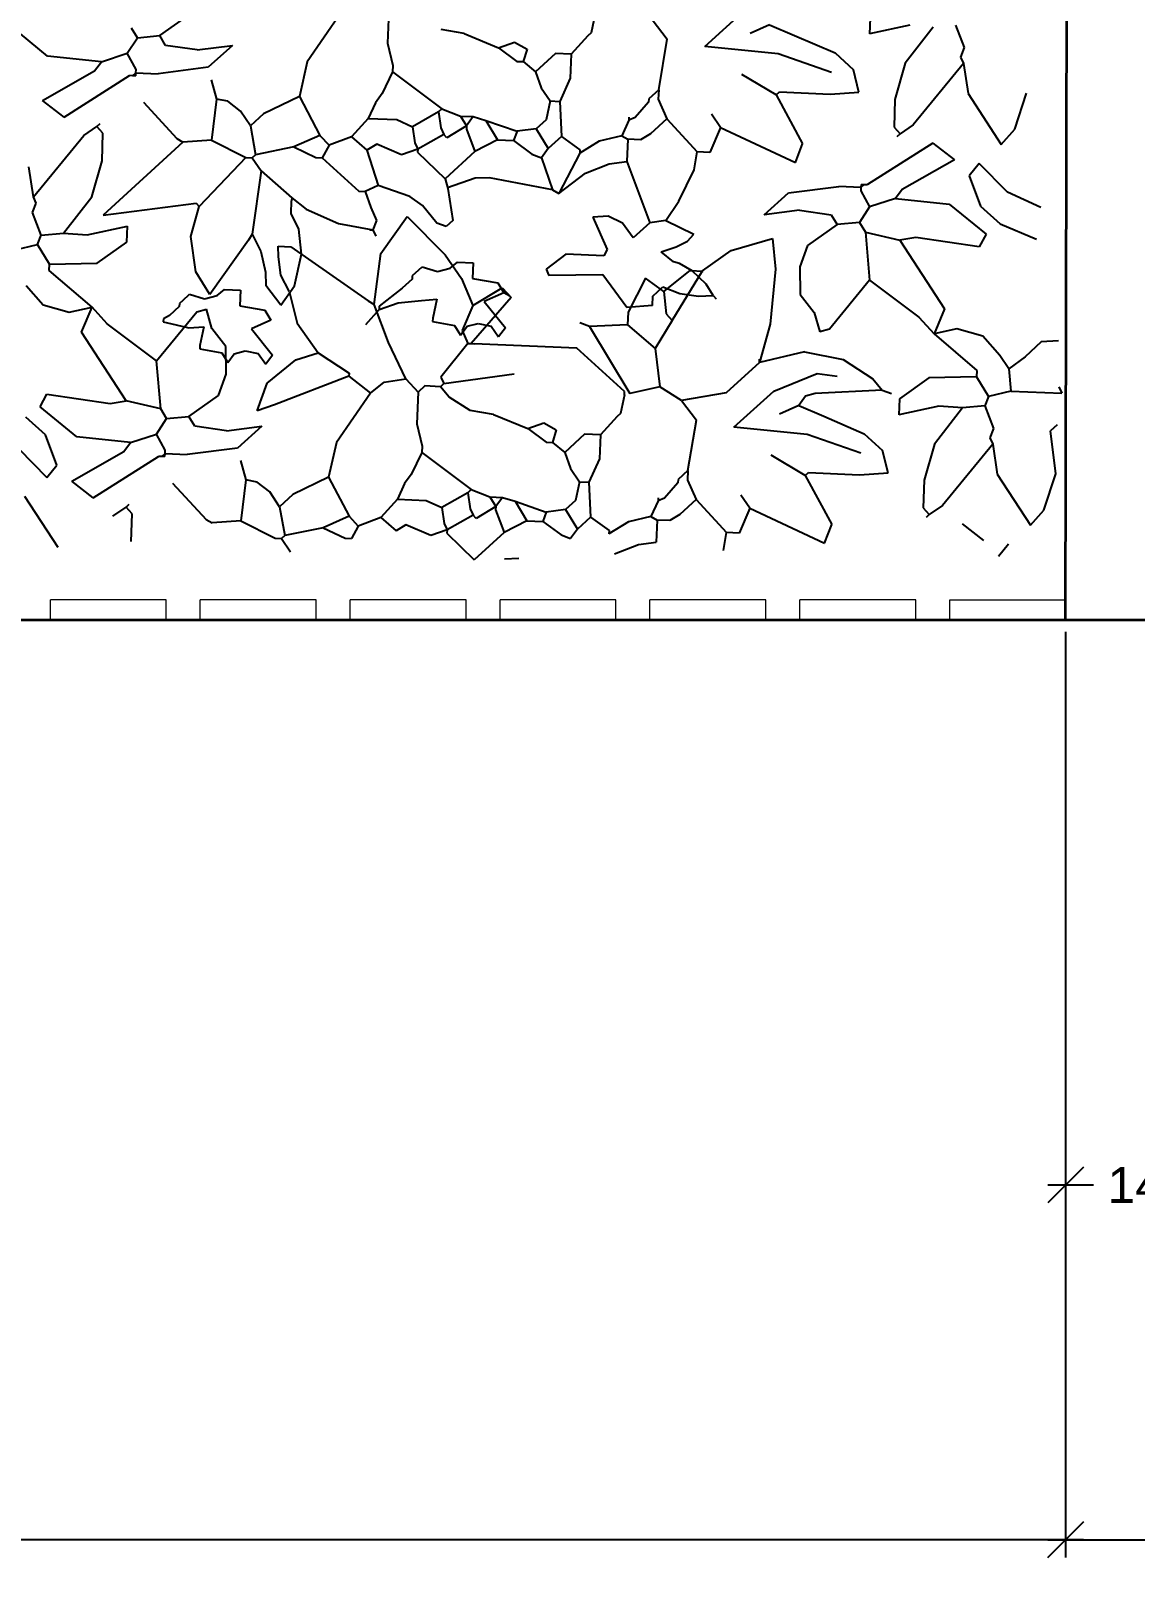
# Model space of a CAD drawing. Header units: inches. Extents: x 2013 to 15569, y -2551 to 2524.
# Drawn here: x 8156 to 8267, y -1975.8 to -1821.5 of the extents above; entities that cross this region are included whole.
import ezdxf

# ---------------------------------------------------------------- set-up
doc = ezdxf.new("R2010")
doc.units = ezdxf.units.IN
doc.header["$MEASUREMENT"] = 0
doc.layers.get('0').update_dxf_attribs({"color": 80, "lineweight": 13})
for name, color, linetype, lineweight in [('A-FURN', 8, 'Continuous', 18), ('A-WALL-FULL', 7, 'Continuous', 35), ('G-ANNO-DIM', 90, 'Continuous', 25)]:
    doc.layers.add(name, color=color, linetype=linetype, lineweight=lineweight)
doc.layers.add('VERDE_siepe', color=96, linetype='Continuous')
doc.styles.add('ARIAL', font='Arial.ttf')
doc.dimstyles.new('TICK_36', dxfattribs={"dimtxt": 3.6, "dimasz": 3.6, "dimexe": 1.8, "dimexo": 1.2, "dimgap": 1.8, "dimtad": 0, "dimdec": 0, "dimzin": 0, "dimdsep": 46, "dimtxsty": 'ARIAL', "dimblk": 'OBLIQUE', "dimcen": 1.8, "dimdle": 1.8, "dimclrd": 256, "dimclrt": 256, "dimadec": 0, "dimazin": 0, "dimtfac": 1, "dimtdec": 0, "dimtmove": 1, "dimatfit": 3, "dimldrblk": 'OPEN90', "dimfxl": 1, "dimtfill": 1, "dimtolj": 1, "dimtzin": 0, "dimarcsym": 0})

# ---------------------------------------------------------------- blocks, each defined once
blk = doc.blocks.new('_Oblique')
at = {"color": 0, "linetype": 'ByBlock', "lineweight": -2}
blk.add_line((-0.5, -0.5), (0.5, 0.5), dxfattribs=at)
blk = doc.blocks.new('*D154')
at = {"layer": 'Defpoints', "color": 0, "transparency": 16777216}
for p in [(8259.95, -1880.7), (8273.95, -1880.7), (8273.95, -1937.49)]:
    blk.add_point(p, dxfattribs=at)
at = {"layer": 'G-ANNO-DIM', "color": 0, "lineweight": -2, "transparency": 16777216}
for p, q in [((8259.95, -1881.9), (8259.95, -1939.29)), ((8273.95, -1881.9), (8273.95, -1939.29))]:
    blk.add_line(p, q, dxfattribs=at)
at = {"layer": 'G-ANNO-DIM', "lineweight": -2, "transparency": 16777216}
for p, q in [((8258.15, -1937.49), (8262.75, -1937.49)), ((8275.75, -1937.49), (8271.15, -1937.49))]:
    blk.add_line(p, q, dxfattribs=at)
at = {"layer": 'G-ANNO-DIM', "lineweight": -2, "transparency": 16777216, "xscale": 3.6, "yscale": 3.6, "zscale": 3.6, "rotation": 180}
blk.add_blockref('_Oblique', (8259.95, -1937.49), dxfattribs=at)
at = {"layer": 'G-ANNO-DIM', "lineweight": -2, "transparency": 16777216, "xscale": 3.6, "yscale": 3.6, "zscale": 3.6}
blk.add_blockref('_Oblique', (8273.95, -1937.49), dxfattribs=at)
at = {"layer": 'G-ANNO-DIM', "transparency": 16777216, "insert": (8266.95, -1937.49), "char_height": 3.6, "attachment_point": 5, "style": 'ARIAL', "bg_fill": 3, "box_fill_scale": 1.25, "bg_fill_color": 256, "bg_fill_true_color": 13158600, "bg_fill_transparency": 0}
blk.add_mtext('\\A1;14', dxfattribs=at)
blk = doc.blocks.new('_Open90')
at = {"color": 0, "linetype": 'ByBlock', "lineweight": -2}
for p, q in [((-0.5, 0.5), (0, 0)), ((0, 0), (-1, 0)), ((0, 0), (-0.5, -0.5))]:
    blk.add_line(p, q, dxfattribs=at)
blk = doc.blocks.new('*D157')
at = {"layer": 'Defpoints', "color": 0, "transparency": 16777216}
for p in [(8259.95, -1880.7), (8864.95, -1880.7), (8864.95, -1973.13)]:
    blk.add_point(p, dxfattribs=at)
at = {"layer": 'G-ANNO-DIM', "color": 0, "lineweight": -2, "transparency": 16777216}
for p, q in [((8259.95, -1881.9), (8259.95, -1974.93)), ((8864.95, -1881.9), (8864.95, -1974.93))]:
    blk.add_line(p, q, dxfattribs=at)
at = {"layer": 'G-ANNO-DIM', "lineweight": -2, "transparency": 16777216}
for p, q in [((8258.15, -1973.13), (8556.65, -1973.13)), ((8866.75, -1973.13), (8568.25, -1973.13))]:
    blk.add_line(p, q, dxfattribs=at)
at = {"layer": 'G-ANNO-DIM', "lineweight": -2, "transparency": 16777216, "xscale": 3.6, "yscale": 3.6, "zscale": 3.6, "rotation": 180}
blk.add_blockref('_Oblique', (8259.95, -1973.13), dxfattribs=at)
at = {"layer": 'G-ANNO-DIM', "lineweight": -2, "transparency": 16777216, "xscale": 3.6, "yscale": 3.6, "zscale": 3.6}
blk.add_blockref('_Oblique', (8864.95, -1973.13), dxfattribs=at)
at = {"layer": 'G-ANNO-DIM', "transparency": 16777216, "insert": (8562.45, -1973.13), "char_height": 3.6, "attachment_point": 5, "style": 'ARIAL', "bg_fill": 3, "box_fill_scale": 1.25, "bg_fill_color": 256, "bg_fill_true_color": 13158600, "bg_fill_transparency": 0}
blk.add_mtext('\\A1;605', dxfattribs=at)
blk = doc.blocks.new('*D158')
at = {"layer": 'Defpoints', "color": 0, "transparency": 16777216}
for p in [(7964.95, -1880.7), (8259.95, -1880.7), (8259.95, -1973.13)]:
    blk.add_point(p, dxfattribs=at)
at = {"layer": 'G-ANNO-DIM', "color": 0, "lineweight": -2, "transparency": 16777216}
for p, q in [((7964.95, -1881.9), (7964.95, -1974.93)), ((8259.95, -1881.9), (8259.95, -1974.93))]:
    blk.add_line(p, q, dxfattribs=at)
at = {"layer": 'G-ANNO-DIM', "lineweight": -2, "transparency": 16777216}
for p, q in [((7963.15, -1973.13), (8106.63, -1973.13)), ((8261.75, -1973.13), (8118.27, -1973.13))]:
    blk.add_line(p, q, dxfattribs=at)
at = {"layer": 'G-ANNO-DIM', "lineweight": -2, "transparency": 16777216, "xscale": 3.6, "yscale": 3.6, "zscale": 3.6, "rotation": 180}
blk.add_blockref('_Oblique', (7964.95, -1973.13), dxfattribs=at)
at = {"layer": 'G-ANNO-DIM', "lineweight": -2, "transparency": 16777216, "xscale": 3.6, "yscale": 3.6, "zscale": 3.6}
blk.add_blockref('_Oblique', (8259.95, -1973.13), dxfattribs=at)
at = {"layer": 'G-ANNO-DIM', "transparency": 16777216, "insert": (8112.45, -1973.13), "char_height": 3.6, "attachment_point": 5, "style": 'ARIAL', "bg_fill": 3, "box_fill_scale": 1.25, "bg_fill_color": 256, "bg_fill_true_color": 13158600, "bg_fill_transparency": 0}
blk.add_mtext('\\A1;295', dxfattribs=at)

msp = doc.modelspace()

# ---------------------------------------------------------------- linework, layer by layer
at = {"layer": 'A-FURN'}
for p, q in [((8169.599, -1878.705), (8157.963, -1878.705)), ((8157.963, -1880.705), (8157.963, -1878.705)), ((8169.599, -1880.705), (8169.599, -1878.705)), ((8184.657, -1878.705), (8173.022, -1878.705)), ((8173.022, -1880.705), (8173.022, -1878.705)), ((8184.657, -1880.705), (8184.657, -1878.705)), ((8199.716, -1878.705), (8188.08, -1878.705)), ((8188.08, -1880.705), (8188.08, -1878.705)), ((8199.716, -1880.705), (8199.716, -1878.705)), ((8214.775, -1878.705), (8203.139, -1878.705)), ((8203.139, -1880.705), (8203.139, -1878.705)), ((8214.775, -1880.705), (8214.775, -1878.705)), ((8229.833, -1878.705), (8218.198, -1878.705)), ((8218.198, -1880.705), (8218.198, -1878.705)), ((8229.833, -1880.705), (8229.833, -1878.705)), ((8244.892, -1878.705), (8233.256, -1878.705)), ((8233.256, -1880.705), (8233.256, -1878.705)), ((8244.892, -1880.705), (8244.892, -1878.705)), ((8248.315, -1880.705), (8248.315, -1878.705)), ((8248.315, -1878.705), (8259.955, -1878.705)), ((8169.599, -1880.705), (8157.963, -1880.705)), ((8184.657, -1880.705), (8173.022, -1880.705)), ((8199.716, -1880.705), (8188.08, -1880.705)), ((8214.775, -1880.705), (8203.139, -1880.705)), ((8229.833, -1880.705), (8218.198, -1880.705)), ((8244.892, -1880.705), (8233.256, -1880.705)), ((8259.951, -1880.705), (8248.315, -1880.705))]:
    msp.add_line(p, q, dxfattribs=at)
at = {"layer": 'A-WALL-FULL'}
for p, q in [((8259.951, -1880.705), (8260.441, -1655.705)), ((7901.77, -1880.705), (8891.698, -1880.705)), ((8259.951, -1880.705), (8259.951, -1880.705))]:
    msp.add_line(p, q, dxfattribs=at)
at = {"layer": 'VERDE_siepe'}
for p, q in [((8168.948, -1821.998), (8171.912, -1819.893)), ((8187.173, -1819.663), (8183.764, -1824.622)), ((8191.966, -1819.553), (8191.827, -1822.739)), ((8212.702, -1819.819), (8212.301, -1821.717)), ((8218.423, -1820.387), (8219.933, -1822.368)), ((8223.697, -1823.091), (8227.686, -1819.456)), ((8240.318, -1820.24), (8240.248, -1821.832)), ((8157.686, -1824.061), (8153.988, -1821.026)), ((8165.679, -1823.77), (8166.704, -1822.22)), ((8166.704, -1822.22), (8166.108, -1821.236)), ((8166.704, -1822.22), (8168.948, -1821.998)), ((8169.543, -1822.981), (8168.948, -1821.998)), ((8199.529, -1821.798), (8197.212, -1821.391)), ((8199.529, -1821.798), (8202.977, -1823.225)), ((8211.968, -1822.021), (8210.292, -1823.863)), ((8212.301, -1821.717), (8211.968, -1822.021)), ((8230.212, -1820.901), (8228.259, -1821.774)), ((8230.212, -1820.901), (8232.719, -1821.968)), ((8232.719, -1821.968), (8236.792, -1823.742)), ((8244.294, -1820.961), (8240.248, -1821.832)), ((8246.662, -1821.155), (8243.835, -1824.78)), ((8248.906, -1820.933), (8249.765, -1823.205)), ((8163.088, -1824.615), (8165.679, -1823.77)), ((8166.565, -1825.405), (8165.679, -1823.77)), ((8172.715, -1823.439), (8169.543, -1822.981)), ((8172.715, -1823.439), (8176.27, -1822.98)), ((8176.27, -1822.98), (8173.829, -1825.177)), ((8191.827, -1822.739), (8192.366, -1824.997)), ((8202.977, -1823.225), (8204.598, -1822.657)), ((8202.977, -1823.225), (8204.833, -1824.583)), ((8204.598, -1822.657), (8205.845, -1823.35)), ((8205.845, -1823.35), (8205.471, -1824.611)), ((8208.698, -1823.794), (8206.703, -1825.622)), ((8210.292, -1823.863), (8208.698, -1823.794)), ((8219.073, -1827.438), (8219.933, -1822.368)), ((8231.068, -1823.821), (8223.697, -1823.091)), ((8236.441, -1825.688), (8231.068, -1823.821)), ((8236.792, -1823.742), (8238.634, -1825.418)), ((8249.765, -1823.205), (8249.405, -1824.147)), ((8163.088, -1824.615), (8157.686, -1824.061)), ((8162.409, -1825.543), (8163.088, -1824.615)), ((8173.829, -1825.177), (8168.781, -1825.821)), ((8183.764, -1824.622), (8182.974, -1828.099)), ((8192.366, -1824.997), (8192.338, -1825.634)), ((8204.833, -1824.583), (8205.471, -1824.611)), ((8205.471, -1824.611), (8206.703, -1825.622)), ((8210.292, -1823.863), (8210.193, -1826.257)), ((8243.835, -1824.78), (8242.797, -1828.421)), ((8249.696, -1824.798), (8244.639, -1830.962)), ((8249.405, -1824.147), (8249.696, -1824.798)), ((8249.696, -1824.799), (8250.152, -1827.82)), ((8157.172, -1828.508), (8162.409, -1825.543)), ((8159.334, -1830.197), (8165.9, -1826.015)), ((8166.219, -1826.029), (8165.9, -1826.015)), ((8166.219, -1826.029), (8166.551, -1825.724)), ((8166.537, -1826.043), (8166.219, -1826.029)), ((8166.537, -1826.043), (8166.551, -1825.724)), ((8166.551, -1825.724), (8166.565, -1825.405)), ((8166.551, -1825.724), (8168.781, -1825.821)), ((8174.108, -1826.435), (8174.663, -1828.375)), ((8192.338, -1825.634), (8191.285, -1827.823)), ((8192.338, -1825.634), (8197.284, -1829.361)), ((8206.703, -1825.622), (8207.271, -1827.243)), ((8210.193, -1826.257), (8209.128, -1828.601)), ((8230.863, -1827.952), (8227.441, -1825.887)), ((8239.173, -1827.677), (8238.634, -1825.418)), ((8174.663, -1828.375), (8174.164, -1832.503)), ((8175.79, -1828.596), (8174.663, -1828.375)), ((8182.974, -1828.099), (8179.386, -1829.858)), ((8182.974, -1828.099), (8185.038, -1832.02)), ((8191.285, -1827.823), (8190.607, -1828.751)), ((8207.271, -1827.243), (8208.172, -1828.559)), ((8218.076, -1828.352), (8218.062, -1828.671)), ((8219.073, -1827.438), (8218.076, -1828.352)), ((8219.073, -1827.438), (8219.032, -1828.394)), ((8219.032, -1828.394), (8219.904, -1830.347)), ((8230.863, -1827.952), (8231.195, -1827.648)), ((8230.863, -1827.952), (8233.522, -1832.856)), ((8231.195, -1827.648), (8236.292, -1827.87)), ((8236.292, -1827.87), (8239.173, -1827.677)), ((8242.797, -1828.421), (8242.713, -1831.197)), ((8250.152, -1827.82), (8253.49, -1832.944)), ((8254.834, -1831.407), (8256.018, -1827.769)), ((8159.334, -1830.197), (8157.172, -1828.508)), ((8167.306, -1828.693), (8170.659, -1832.35)), ((8177.067, -1829.573), (8175.79, -1828.596)), ((8178.056, -1831.077), (8177.067, -1829.573)), ((8179.386, -1829.858), (8178.056, -1831.077)), ((8190.607, -1828.751), (8189.9, -1830.316)), ((8196.951, -1829.666), (8194.333, -1831.147)), ((8197.284, -1829.361), (8196.951, -1829.666)), ((8196.951, -1829.666), (8197.201, -1831.272)), ((8197.284, -1829.361), (8199.168, -1830.082)), ((8208.172, -1828.559), (8207.77, -1830.457)), ((8208.172, -1828.559), (8209.128, -1828.601)), ((8209.128, -1828.601), (8209.293, -1832.12)), ((8218.062, -1828.671), (8216.719, -1830.208)), ((8225.293, -1831.221), (8224.393, -1829.905)), ((8161.307, -1832.024), (8162.622, -1831.123)), ((8162.622, -1831.123), (8162.955, -1830.819)), ((8163.232, -1831.789), (8162.622, -1831.123)), ((8178.056, -1831.077), (8178.568, -1833.972)), ((8189.9, -1830.316), (8188.223, -1832.159)), ((8189.9, -1830.316), (8192.767, -1830.441)), ((8192.767, -1830.441), (8194.333, -1831.147)), ((8194.333, -1831.147), (8194.582, -1832.755)), ((8197.201, -1831.272), (8197.491, -1831.924)), ((8199.763, -1831.065), (8197.795, -1832.256)), ((8199.168, -1830.082), (8199.763, -1831.065)), ((8199.168, -1830.082), (8200.442, -1830.137)), ((8199.763, -1831.065), (8199.749, -1831.384)), ((8199.749, -1831.384), (8200.607, -1833.656)), ((8200.442, -1830.137), (8199.763, -1831.065)), ((8200.442, -1830.137), (8201.702, -1830.511)), ((8201.702, -1830.511), (8204.847, -1831.606)), ((8201.702, -1830.511), (8202.894, -1832.478)), ((8206.773, -1831.371), (8204.847, -1831.606)), ((8207.77, -1830.457), (8206.773, -1831.371)), ((8206.773, -1831.371), (8207.963, -1833.338)), ((8216.067, -1830.5), (8215.361, -1832.064)), ((8216.081, -1830.18), (8216.067, -1830.5)), ((8216.719, -1830.208), (8216.067, -1830.5)), ((8219.904, -1830.347), (8218.242, -1831.871)), ((8219.904, -1830.347), (8222.952, -1833.673)), ((8225.293, -1831.221), (8224.226, -1833.728)), ((8225.293, -1831.221), (8232.801, -1834.74)), ((8242.713, -1831.197), (8243.323, -1831.863)), ((8244.639, -1830.962), (8243.323, -1831.863)), ((8253.491, -1832.944), (8254.834, -1831.407)), ((8156.25, -1838.188), (8161.307, -1832.024)), ((8163.149, -1834.565), (8163.232, -1831.789)), ((8171.282, -1832.696), (8163.255, -1840.053)), ((8170.659, -1832.35), (8171.282, -1832.696)), ((8174.164, -1832.503), (8171.282, -1832.696)), ((8174.164, -1832.503), (8177.598, -1834.248)), ((8185.038, -1832.02), (8182.433, -1833.183)), ((8185.038, -1832.02), (8185.952, -1833.017)), ((8185.952, -1833.017), (8185.259, -1834.263)), ((8188.223, -1832.159), (8185.952, -1833.017)), ((8188.223, -1832.159), (8189.761, -1833.502)), ((8190.745, -1832.906), (8189.761, -1833.502)), ((8193.252, -1833.973), (8190.745, -1832.906)), ((8194.582, -1832.755), (8194.872, -1833.406)), ((8197.491, -1831.924), (8194.872, -1833.406)), ((8197.795, -1832.256), (8197.491, -1831.924)), ((8202.894, -1832.478), (8200.607, -1833.656)), ((8202.894, -1832.478), (8204.486, -1832.548)), ((8204.847, -1831.606), (8204.486, -1832.548)), ((8204.486, -1832.548), (8206.342, -1833.906)), ((8209.293, -1832.12), (8207.963, -1833.338)), ((8209.293, -1832.12), (8211.149, -1833.477)), ((8213.102, -1832.605), (8211.135, -1833.795)), ((8215.361, -1832.064), (8213.102, -1832.605)), ((8215.361, -1832.064), (8215.984, -1832.411)), ((8215.984, -1832.411), (8215.887, -1834.641)), ((8217.259, -1832.467), (8215.984, -1832.411)), ((8218.242, -1831.871), (8217.259, -1832.467)), ((8232.801, -1834.74), (8233.522, -1832.856)), ((8246.612, -1832.789), (8240.046, -1836.971)), ((8243.323, -1831.863), (8242.991, -1832.167)), ((8246.612, -1832.789), (8248.773, -1834.479)), ((8162.11, -1838.206), (8163.149, -1834.565)), ((8177.598, -1834.248), (8172.916, -1839.152)), ((8177.598, -1834.248), (8178.236, -1834.276)), ((8178.568, -1833.972), (8178.236, -1834.276)), ((8178.236, -1834.276), (8179.136, -1835.593)), ((8182.433, -1833.183), (8178.568, -1833.972)), ((8182.433, -1833.183), (8184.622, -1834.236)), ((8184.622, -1834.236), (8185.259, -1834.263)), ((8185.259, -1834.263), (8188.943, -1837.616)), ((8189.761, -1833.502), (8190.882, -1837.063)), ((8194.872, -1833.406), (8193.252, -1833.973)), ((8194.872, -1833.406), (8194.859, -1833.724)), ((8194.859, -1833.724), (8197.615, -1836.399)), ((8200.607, -1833.656), (8197.615, -1836.399)), ((8206.342, -1833.906), (8207.284, -1834.266)), ((8207.963, -1833.338), (8207.284, -1834.266)), ((8207.284, -1834.266), (8208.42, -1837.507)), ((8211.135, -1833.795), (8209.043, -1837.854)), ((8211.149, -1833.477), (8211.135, -1833.795)), ((8222.631, -1835.491), (8222.952, -1833.673)), ((8224.226, -1833.728), (8222.952, -1833.673)), ((8248.773, -1834.479), (8243.536, -1837.443)), ((8156.25, -1838.188), (8155.793, -1835.166)), ((8179.136, -1835.593), (8178.221, -1841.937)), ((8179.136, -1835.593), (8182.211, -1838.28)), ((8209.043, -1837.854), (8211.711, -1835.814)), ((8211.711, -1835.814), (8214.097, -1834.873)), ((8214.097, -1834.873), (8215.887, -1834.641)), ((8215.887, -1834.641), (8218.172, -1840.806)), ((8221.087, -1838.618), (8222.631, -1835.491)), ((8251.278, -1834.854), (8250.267, -1836.086)), ((8250.267, -1836.086), (8251.399, -1839.147)), ((8254.099, -1837.729), (8251.278, -1834.854)), ((8188.943, -1837.616), (8189.581, -1837.644)), ((8190.882, -1837.063), (8189.581, -1837.644)), ((8189.581, -1837.644), (8190.149, -1839.265)), ((8194.071, -1838.16), (8190.882, -1837.063)), ((8197.615, -1836.399), (8197.892, -1837.368)), ((8200.639, -1836.332), (8197.871, -1837.297)), ((8197.892, -1837.368), (8198.39, -1840.582)), ((8202.09, -1836.274), (8200.639, -1836.332)), ((8208.42, -1837.507), (8202.09, -1836.274)), ((8208.42, -1837.507), (8209.043, -1837.854)), ((8232.116, -1837.809), (8237.164, -1837.165)), ((8239.394, -1837.263), (8237.164, -1837.165)), ((8239.394, -1837.263), (8239.38, -1837.581)), ((8239.38, -1837.581), (8240.267, -1839.216)), ((8239.408, -1836.943), (8239.394, -1837.263)), ((8239.726, -1836.957), (8239.394, -1837.263)), ((8239.408, -1836.943), (8239.726, -1836.957)), ((8239.726, -1836.957), (8240.046, -1836.971)), ((8243.536, -1837.443), (8242.858, -1838.371)), ((8156.18, -1839.781), (8156.54, -1838.839)), ((8156.54, -1838.839), (8156.25, -1838.188)), ((8159.283, -1841.832), (8162.11, -1838.206)), ((8163.255, -1840.053), (8172.611, -1838.819)), ((8172.083, -1842.171), (8172.916, -1839.152)), ((8172.611, -1838.819), (8172.916, -1839.152)), ((8182.141, -1839.873), (8182.197, -1838.599)), ((8182.211, -1838.28), (8182.197, -1838.599)), ((8182.211, -1838.28), (8183.655, -1839.42)), ((8195.339, -1839.072), (8194.071, -1838.16)), ((8196.784, -1840.831), (8195.339, -1839.072)), ((8219.779, -1840.557), (8221.087, -1838.618)), ((8229.675, -1840.006), (8232.116, -1837.809)), ((8240.267, -1839.216), (8239.241, -1840.767)), ((8242.858, -1838.371), (8240.267, -1839.216)), ((8242.858, -1838.371), (8248.259, -1838.926)), ((8248.259, -1838.926), (8251.958, -1841.96)), ((8251.399, -1839.147), (8253.374, -1840.922)), ((8257.47, -1839.273), (8254.099, -1837.729)), ((8157.039, -1842.053), (8156.18, -1839.781)), ((8182.912, -1841.444), (8182.141, -1839.873)), ((8183.655, -1839.42), (8186.918, -1840.876)), ((8190.149, -1839.265), (8190.73, -1840.567)), ((8190.73, -1840.567), (8190.37, -1841.509)), ((8191.162, -1843.902), (8193.816, -1840.178)), ((8193.816, -1840.178), (8197.606, -1844.029)), ((8198.39, -1840.582), (8197.726, -1841.192)), ((8213.984, -1840.151), (8212.451, -1840.237)), ((8212.451, -1840.237), (8213.905, -1843.492)), ((8215.421, -1840.828), (8213.984, -1840.151)), ((8218.172, -1840.806), (8216.509, -1842.329)), ((8219.779, -1840.557), (8218.172, -1840.806)), ((8219.779, -1840.557), (8222.591, -1841.956)), ((8233.23, -1839.547), (8229.675, -1840.006)), ((8233.23, -1839.547), (8236.402, -1840.005)), ((8236.402, -1840.005), (8236.998, -1840.989)), ((8239.241, -1840.767), (8236.998, -1840.989)), ((8239.241, -1840.767), (8239.837, -1841.75)), ((8156.678, -1842.995), (8157.039, -1842.053)), ((8157.039, -1842.053), (8159.283, -1841.832)), ((8159.283, -1841.832), (8161.651, -1842.025)), ((8161.651, -1842.025), (8165.697, -1841.154)), ((8165.627, -1842.746), (8165.697, -1841.154)), ((8172.582, -1845.735), (8172.083, -1842.171)), ((8178.221, -1841.937), (8177.875, -1842.56)), ((8178.221, -1841.937), (8179.107, -1843.677)), ((8183.184, -1843.969), (8182.912, -1841.444)), ((8186.918, -1840.876), (8190.37, -1841.509)), ((8190.051, -1841.495), (8190.37, -1841.509)), ((8190.37, -1841.509), (8190.66, -1842.16)), ((8197.726, -1841.192), (8196.784, -1840.831)), ((8216.509, -1842.329), (8215.421, -1840.828)), ((8221.967, -1842.649), (8222.591, -1841.956)), ((8236.998, -1840.989), (8234.033, -1843.093)), ((8239.837, -1841.75), (8243.314, -1842.54)), ((8239.837, -1841.75), (8240.266, -1846.557)), ((8244.921, -1842.292), (8243.314, -1842.54)), ((8251.265, -1843.206), (8244.921, -1842.292)), ((8251.958, -1841.96), (8251.265, -1843.206)), ((8253.374, -1840.922), (8257.013, -1842.446)), ((8154.42, -1843.535), (8156.678, -1842.995)), ((8157.87, -1844.962), (8156.678, -1842.995)), ((8162.663, -1844.852), (8165.627, -1842.746)), ((8177.875, -1842.56), (8173.99, -1848.026)), ((8179.107, -1843.677), (8179.561, -1845.754)), ((8180.859, -1843.155), (8182.134, -1843.21)), ((8180.887, -1844.222), (8180.859, -1843.155)), ((8182.134, -1843.21), (8189.876, -1848.655)), ((8213.905, -1843.492), (8213.558, -1844.116)), ((8219.321, -1843.729), (8220.828, -1843.214)), ((8220.554, -1844.74), (8219.321, -1843.729)), ((8220.828, -1843.214), (8221.967, -1842.649)), ((8223.482, -1845.618), (8226.356, -1843.593)), ((8226.356, -1843.593), (8230.512, -1842.393)), ((8230.512, -1842.393), (8230.818, -1845.477)), ((8234.033, -1843.093), (8233.259, -1845.23)), ((8243.314, -1842.54), (8247.801, -1849.44)), ((8157.842, -1845.599), (8157.87, -1844.962)), ((8157.87, -1844.962), (8162.663, -1844.852)), ((8181.1, -1846.074), (8180.887, -1844.222)), ((8182.5, -1847.139), (8183.184, -1843.969)), ((8190.499, -1849.001), (8191.162, -1843.902)), ((8194.65, -1845.846), (8195.314, -1845.236)), ((8195.314, -1845.236), (8196.85, -1845.708)), ((8196.85, -1845.708), (8198.119, -1845.363)), ((8197.606, -1844.029), (8199.262, -1846.405)), ((8198.119, -1845.363), (8198.847, -1844.751)), ((8198.847, -1844.751), (8200.44, -1844.821)), ((8200.44, -1844.821), (8200.371, -1846.414)), ((8209.735, -1843.949), (8207.754, -1845.459)), ((8213.558, -1844.116), (8209.735, -1843.949)), ((8221.166, -1844.887), (8220.554, -1844.74)), ((8222.424, -1845.617), (8221.166, -1844.887)), ((8233.259, -1845.23), (8233.285, -1847.995)), ((8162.149, -1849.298), (8157.842, -1845.599)), ((8173.99, -1848.026), (8172.582, -1845.735)), ((8179.561, -1845.754), (8179.592, -1847.104)), ((8181.939, -1847.67), (8181.1, -1846.074)), ((8194.303, -1846.468), (8193.305, -1847.382)), ((8194.317, -1846.15), (8194.303, -1846.468)), ((8194.65, -1845.846), (8194.317, -1846.15)), ((8199.262, -1846.405), (8200.39, -1849.113)), ((8200.371, -1846.414), (8202.905, -1846.843)), ((8202.905, -1846.843), (8203.501, -1847.827)), ((8207.754, -1845.459), (8208.045, -1846.11)), ((8213.475, -1846.028), (8208.045, -1846.11)), ((8215.885, -1849.325), (8213.475, -1846.028)), ((8217.747, -1846.358), (8216.001, -1849.794)), ((8219.603, -1847.716), (8217.747, -1846.358)), ((8219.603, -1847.716), (8222.25, -1845.597)), ((8220.434, -1850.626), (8223.482, -1845.618)), ((8222.25, -1845.597), (8223.524, -1845.652)), ((8223.831, -1846.969), (8222.424, -1845.617)), ((8224.557, -1848.107), (8223.831, -1846.969)), ((8230.818, -1845.477), (8230.284, -1850.982)), ((8240.266, -1846.557), (8236.22, -1851.489)), ((8240.266, -1846.557), (8245.211, -1850.284)), ((8155.541, -1847.095), (8157.24, -1849.05)), ((8171.258, -1848.597), (8171.922, -1847.987)), ((8171.922, -1847.987), (8173.458, -1848.459)), ((8173.458, -1848.459), (8174.727, -1848.114)), ((8174.727, -1848.114), (8175.455, -1847.502)), ((8175.455, -1847.502), (8177.048, -1847.572)), ((8177.048, -1847.572), (8176.979, -1849.165)), ((8181.102, -1849.085), (8179.592, -1847.104)), ((8181.102, -1849.085), (8182.5, -1847.139)), ((8181.939, -1847.67), (8182.755, -1850.898)), ((8193.305, -1847.382), (8190.992, -1849.197)), ((8195.251, -1848.609), (8196.769, -1848.491)), ((8196.769, -1848.491), (8196.367, -1850.389)), ((8204.255, -1848.324), (8200.223, -1852.936)), ((8200.39, -1849.113), (8203.34, -1847.326)), ((8203.501, -1847.827), (8201.548, -1848.699)), ((8203.34, -1847.326), (8204.255, -1848.324)), ((8204.125, -1848.174), (8203.501, -1847.827)), ((8218.448, -1849.117), (8218.49, -1848.162)), ((8218.49, -1848.162), (8219.487, -1847.247)), ((8219.487, -1847.247), (8221.21, -1847.899)), ((8219.603, -1847.716), (8219.824, -1849.96)), ((8221.21, -1847.899), (8223.075, -1848.164)), ((8223.075, -1848.164), (8224.557, -1848.107)), ((8224.557, -1848.107), (8224.861, -1848.439)), ((8233.285, -1847.995), (8234.697, -1849.826)), ((8157.24, -1849.05), (8159.847, -1849.778)), ((8159.847, -1849.778), (8162.149, -1849.298)), ((8161.082, -1851.805), (8162.149, -1849.298)), ((8163.672, -1850.961), (8162.149, -1849.298)), ((8168.617, -1854.688), (8172.663, -1849.756)), ((8170.911, -1849.22), (8169.913, -1850.134)), ((8170.925, -1848.901), (8170.911, -1849.22)), ((8171.258, -1848.597), (8170.925, -1848.901)), ((8172.663, -1849.756), (8173.633, -1849.48)), ((8174.186, -1851.419), (8173.633, -1849.48)), ((8176.979, -1849.165), (8179.513, -1849.595)), ((8179.513, -1849.595), (8180.109, -1850.578)), ((8190.978, -1849.516), (8189.635, -1851.053)), ((8189.876, -1848.655), (8190.499, -1849.001)), ((8191.945, -1852.843), (8190.499, -1849.001)), ((8190.978, -1849.516), (8192.896, -1848.849)), ((8190.992, -1849.197), (8190.978, -1849.516)), ((8192.896, -1848.849), (8195.251, -1848.609)), ((8200.39, -1849.113), (8199.323, -1851.62)), ((8201.548, -1848.699), (8203.667, -1851.346)), ((8218.448, -1849.117), (8215.885, -1849.325)), ((8216.001, -1849.794), (8215.945, -1851.068)), ((8219.824, -1849.96), (8220.434, -1850.626)), ((8234.697, -1849.826), (8235.25, -1851.765)), ((8247.801, -1849.44), (8246.734, -1851.947)), ((8168.617, -1854.688), (8163.672, -1850.961)), ((8169.312, -1850.453), (8169.298, -1850.772)), ((8169.298, -1850.772), (8170.594, -1851.055)), ((8169.913, -1850.134), (8169.312, -1850.453)), ((8170.594, -1851.055), (8171.859, -1851.36)), ((8171.859, -1851.36), (8173.377, -1851.242)), ((8173.377, -1851.242), (8172.975, -1853.14)), ((8175.598, -1853.25), (8174.186, -1851.419)), ((8180.109, -1850.578), (8178.156, -1851.451)), ((8178.156, -1851.451), (8180.275, -1854.097)), ((8182.755, -1850.898), (8184.86, -1853.863)), ((8196.367, -1850.389), (8196.353, -1850.708)), ((8196.353, -1850.708), (8198.569, -1851.124)), ((8198.569, -1851.124), (8199.165, -1852.107)), ((8199.165, -1852.107), (8199.827, -1851.207)), ((8199.827, -1851.207), (8200.931, -1850.913)), ((8200.931, -1850.913), (8202.227, -1851.198)), ((8202.227, -1851.198), (8202.988, -1852.274)), ((8203.667, -1851.346), (8202.988, -1852.274)), ((8212.108, -1851.22), (8211.166, -1850.859)), ((8215.945, -1851.068), (8212.108, -1851.22)), ((8212.108, -1851.22), (8216.187, -1857.954)), ((8215.945, -1851.068), (8218.716, -1853.424)), ((8220.434, -1850.626), (8218.716, -1853.424)), ((8230.284, -1850.982), (8229.188, -1854.838)), ((8236.22, -1851.489), (8235.25, -1851.765)), ((8245.211, -1850.284), (8246.734, -1851.947)), ((8249.036, -1851.467), (8246.734, -1851.947)), ((8251.643, -1852.195), (8249.036, -1851.467)), ((8165.569, -1858.705), (8161.082, -1851.805)), ((8172.975, -1853.14), (8172.961, -1853.459)), ((8193.684, -1856.482), (8191.945, -1852.843)), ((8199.905, -1852.922), (8197.203, -1856.316)), ((8199.323, -1851.62), (8199.905, -1852.922)), ((8199.905, -1852.922), (8200.223, -1852.936)), ((8200.223, -1852.936), (8200.541, -1852.95)), ((8210.864, -1853.4), (8200.541, -1852.95)), ((8246.734, -1851.947), (8251.041, -1855.646)), ((8253.341, -1854.15), (8251.643, -1852.195)), ((8257.482, -1852.757), (8255.89, -1854.261)), ((8259.244, -1852.68), (8257.482, -1852.757)), ((8169.045, -1859.495), (8168.617, -1854.688)), ((8172.961, -1853.459), (8175.177, -1853.875)), ((8175.177, -1853.875), (8175.773, -1854.859)), ((8175.624, -1856.015), (8175.598, -1853.25)), ((8175.773, -1854.859), (8176.435, -1853.959)), ((8176.435, -1853.959), (8177.539, -1853.664)), ((8177.539, -1853.664), (8178.835, -1853.949)), ((8178.835, -1853.949), (8179.596, -1855.025)), ((8180.275, -1854.097), (8179.596, -1855.025)), ((8179.747, -1856.918), (8182.634, -1854.587)), ((8182.634, -1854.587), (8184.86, -1853.863)), ((8184.86, -1853.863), (8187.963, -1855.913)), ((8215.654, -1857.758), (8210.864, -1853.4)), ((8218.716, -1853.424), (8219.187, -1857.275)), ((8233.704, -1853.757), (8229.188, -1854.838)), ((8229.188, -1854.838), (8229.202, -1854.519)), ((8233.704, -1853.757), (8237.606, -1854.526)), ((8237.606, -1854.526), (8240.598, -1856.5)), ((8254.242, -1855.466), (8253.341, -1854.15)), ((8255.89, -1854.261), (8254.242, -1855.466)), ((8174.85, -1858.152), (8175.624, -1856.015)), ((8187.949, -1856.232), (8180.483, -1859.098)), ((8187.963, -1855.913), (8187.949, -1856.232)), ((8187.949, -1856.232), (8190.11, -1857.922)), ((8197.493, -1856.967), (8204.559, -1855.998)), ((8229.188, -1854.838), (8225.863, -1857.885)), ((8230.624, -1857.714), (8234.988, -1855.932)), ((8234.988, -1855.932), (8236.988, -1856.223)), ((8251.041, -1855.646), (8251.013, -1856.283)), ((8254.242, -1855.466), (8254.463, -1857.71)), ((8178.726, -1859.713), (8179.747, -1856.918)), ((8190.11, -1857.922), (8191.479, -1856.815)), ((8191.479, -1856.815), (8193.684, -1856.482)), ((8193.684, -1856.482), (8194.903, -1857.811)), ((8195.568, -1857.203), (8194.903, -1857.811)), ((8197.161, -1857.272), (8195.568, -1857.203)), ((8197.493, -1856.967), (8197.161, -1857.272)), ((8198.009, -1858.328), (8197.161, -1857.272)), ((8197.203, -1856.316), (8197.493, -1856.967)), ((8215.64, -1858.078), (8215.654, -1857.758)), ((8219.187, -1857.275), (8216.187, -1857.954)), ((8221.361, -1858.646), (8219.187, -1857.275)), ((8226.634, -1861.35), (8230.624, -1857.714)), ((8241.516, -1857.61), (8234.798, -1857.955)), ((8240.598, -1856.5), (8241.516, -1857.61)), ((8241.516, -1857.61), (8242.458, -1857.97)), ((8246.22, -1856.393), (8243.256, -1858.499)), ((8251.013, -1856.283), (8246.22, -1856.393)), ((8251.013, -1856.283), (8252.205, -1858.25)), ((8254.463, -1857.71), (8252.205, -1858.25)), ((8254.463, -1857.71), (8259.56, -1857.932)), ((8259.27, -1857.282), (8259.56, -1857.932)), ((8156.925, -1859.285), (8157.617, -1858.039)), ((8160.623, -1862.319), (8156.925, -1859.285)), ((8157.617, -1858.039), (8163.962, -1858.953)), ((8163.962, -1858.953), (8165.569, -1858.705)), ((8169.045, -1859.495), (8165.569, -1858.705)), ((8171.885, -1860.256), (8174.85, -1858.152)), ((8180.483, -1859.098), (8178.726, -1859.713)), ((8190.11, -1857.922), (8186.701, -1862.881)), ((8194.903, -1857.811), (8194.764, -1860.998)), ((8200.15, -1859.65), (8198.009, -1858.328)), ((8215.64, -1858.078), (8215.238, -1859.975)), ((8225.863, -1857.885), (8221.361, -1858.646)), ((8221.361, -1858.646), (8222.871, -1860.627)), ((8233.15, -1859.16), (8231.197, -1860.033)), ((8233.828, -1858.232), (8233.15, -1859.16)), ((8233.15, -1859.16), (8235.656, -1860.227)), ((8234.798, -1857.955), (8233.828, -1858.232)), ((8243.256, -1858.499), (8243.186, -1860.091)), ((8247.232, -1859.22), (8243.186, -1860.091)), ((8249.6, -1859.413), (8247.232, -1859.22)), ((8251.844, -1859.192), (8249.6, -1859.413)), ((8252.205, -1858.25), (8251.844, -1859.192)), ((8251.844, -1859.192), (8252.703, -1861.464)), ((8157.484, -1862.098), (8155.509, -1860.323)), ((8168.616, -1862.029), (8169.641, -1860.478)), ((8169.641, -1860.478), (8169.045, -1859.495)), ((8169.641, -1860.478), (8171.885, -1860.256)), ((8172.481, -1861.24), (8171.885, -1860.256)), ((8202.467, -1860.056), (8200.15, -1859.65)), ((8202.467, -1860.056), (8205.915, -1861.484)), ((8214.906, -1860.28), (8213.229, -1862.122)), ((8215.238, -1859.975), (8214.906, -1860.28)), ((8222.011, -1865.697), (8222.871, -1860.627)), ((8235.656, -1860.227), (8239.73, -1862.001)), ((8249.6, -1859.413), (8246.772, -1863.039)), ((8158.616, -1865.159), (8157.484, -1862.098)), ((8166.025, -1862.874), (8160.623, -1862.319)), ((8166.025, -1862.874), (8168.616, -1862.029)), ((8169.502, -1863.664), (8168.616, -1862.029)), ((8175.653, -1861.698), (8172.481, -1861.24)), ((8175.653, -1861.698), (8179.208, -1861.239)), ((8179.208, -1861.239), (8176.766, -1863.436)), ((8194.764, -1860.998), (8195.304, -1863.256)), ((8205.915, -1861.484), (8207.536, -1860.916)), ((8205.915, -1861.484), (8207.771, -1862.842)), ((8207.536, -1860.916), (8208.782, -1861.609)), ((8208.782, -1861.609), (8208.409, -1862.869)), ((8211.636, -1862.053), (8209.641, -1863.881)), ((8213.229, -1862.122), (8211.636, -1862.053)), ((8213.229, -1862.122), (8213.13, -1864.516)), ((8234.005, -1862.08), (8226.634, -1861.35)), ((8239.379, -1863.947), (8234.005, -1862.08)), ((8239.73, -1862.001), (8241.572, -1863.677)), ((8252.703, -1861.464), (8252.343, -1862.406)), ((8252.343, -1862.406), (8252.633, -1863.057)), ((8259.103, -1861.105), (8258.438, -1861.714)), ((8258.955, -1866.027), (8258.438, -1861.714)), ((8154.784, -1863.516), (8157.604, -1866.391)), ((8160.11, -1866.766), (8165.347, -1863.802)), ((8165.347, -1863.802), (8166.025, -1862.874)), ((8169.489, -1863.982), (8169.502, -1863.664)), ((8176.766, -1863.436), (8171.719, -1864.08)), ((8186.701, -1862.881), (8185.912, -1866.358)), ((8195.276, -1863.893), (8194.223, -1866.082)), ((8195.304, -1863.256), (8195.276, -1863.893)), ((8195.276, -1863.893), (8200.221, -1867.62)), ((8207.771, -1862.842), (8208.409, -1862.869)), ((8208.409, -1862.869), (8209.641, -1863.881)), ((8209.641, -1863.881), (8210.209, -1865.502)), ((8242.111, -1865.935), (8241.572, -1863.677)), ((8246.772, -1863.039), (8245.734, -1866.68)), ((8252.633, -1863.057), (8247.576, -1869.221)), ((8252.633, -1863.057), (8253.09, -1866.079)), ((8157.604, -1866.391), (8158.616, -1865.159)), ((8162.271, -1868.456), (8168.837, -1864.274)), ((8169.156, -1864.288), (8168.837, -1864.274)), ((8169.156, -1864.288), (8169.489, -1863.982)), ((8169.475, -1864.302), (8169.156, -1864.288)), ((8169.475, -1864.302), (8169.489, -1863.982)), ((8169.489, -1863.982), (8171.719, -1864.08)), ((8177.046, -1864.694), (8177.6, -1866.633)), ((8213.13, -1864.516), (8212.065, -1866.859)), ((8233.8, -1866.211), (8230.379, -1864.146)), ((8162.271, -1868.456), (8160.11, -1866.766)), ((8170.244, -1866.951), (8173.596, -1870.609)), ((8177.6, -1866.633), (8177.101, -1870.762)), ((8178.728, -1866.855), (8177.6, -1866.633)), ((8180.004, -1867.832), (8178.728, -1866.855)), ((8185.912, -1866.358), (8182.324, -1868.117)), ((8185.912, -1866.358), (8187.975, -1870.278)), ((8193.545, -1867.01), (8192.838, -1868.575)), ((8194.223, -1866.082), (8193.545, -1867.01)), ((8210.209, -1865.502), (8211.109, -1866.818)), ((8211.109, -1866.818), (8210.708, -1868.716)), ((8211.109, -1866.818), (8212.065, -1866.859)), ((8212.065, -1866.859), (8212.231, -1870.378)), ((8221, -1866.93), (8219.656, -1868.467)), ((8221.014, -1866.611), (8221, -1866.93)), ((8222.011, -1865.697), (8221.014, -1866.611)), ((8222.011, -1865.697), (8221.969, -1866.653)), ((8221.969, -1866.653), (8222.842, -1868.606)), ((8233.8, -1866.211), (8234.132, -1865.906)), ((8233.8, -1866.211), (8236.459, -1871.115)), ((8234.132, -1865.906), (8239.23, -1866.129)), ((8239.23, -1866.129), (8242.111, -1865.935)), ((8245.734, -1866.68), (8245.651, -1869.456)), ((8253.09, -1866.079), (8256.428, -1871.203)), ((8257.772, -1869.666), (8258.955, -1866.027)), ((8158.731, -1873.425), (8155.393, -1868.301)), ((8180.994, -1869.335), (8180.004, -1867.832)), ((8182.324, -1868.117), (8180.994, -1869.335)), ((8192.838, -1868.575), (8191.161, -1870.417)), ((8192.838, -1868.575), (8195.705, -1868.7)), ((8199.888, -1867.925), (8197.271, -1869.406)), ((8200.221, -1867.62), (8199.888, -1867.925)), ((8199.888, -1867.925), (8200.138, -1869.531)), ((8200.221, -1867.62), (8202.105, -1868.34)), ((8202.105, -1868.34), (8202.7, -1869.324)), ((8202.105, -1868.34), (8203.379, -1868.396)), ((8203.379, -1868.396), (8202.7, -1869.324)), ((8203.379, -1868.396), (8204.64, -1868.77)), ((8219.019, -1868.439), (8219.005, -1868.758)), ((8219.656, -1868.467), (8219.005, -1868.758)), ((8228.231, -1869.48), (8227.33, -1868.164)), ((8164.244, -1870.283), (8165.56, -1869.382)), ((8165.56, -1869.382), (8165.892, -1869.078)), ((8166.17, -1870.048), (8165.56, -1869.382)), ((8166.086, -1872.824), (8166.17, -1870.048)), ((8180.994, -1869.335), (8181.506, -1872.231)), ((8195.705, -1868.7), (8197.271, -1869.406)), ((8197.271, -1869.406), (8197.52, -1871.013)), ((8200.138, -1869.531), (8200.429, -1870.183)), ((8202.7, -1869.324), (8200.733, -1870.515)), ((8202.7, -1869.324), (8202.686, -1869.642)), ((8202.686, -1869.642), (8203.545, -1871.915)), ((8204.64, -1868.77), (8207.785, -1869.865)), ((8204.64, -1868.77), (8205.831, -1870.737)), ((8207.785, -1869.865), (8207.424, -1870.807)), ((8209.71, -1869.63), (8207.785, -1869.865)), ((8210.708, -1868.716), (8209.71, -1869.63)), ((8209.71, -1869.63), (8210.901, -1871.597)), ((8219.005, -1868.758), (8218.299, -1870.323)), ((8222.842, -1868.606), (8221.18, -1870.13)), ((8222.842, -1868.606), (8225.89, -1871.932)), ((8228.231, -1869.48), (8227.164, -1871.987)), ((8228.231, -1869.48), (8235.738, -1872.999)), ((8245.651, -1869.456), (8246.26, -1870.121)), ((8246.26, -1870.121), (8245.928, -1870.426)), ((8247.576, -1869.221), (8246.26, -1870.121)), ((8256.428, -1871.203), (8257.772, -1869.666)), ((8173.596, -1870.609), (8174.22, -1870.955)), ((8177.101, -1870.762), (8174.22, -1870.955)), ((8177.101, -1870.762), (8180.536, -1872.507)), ((8185.37, -1871.441), (8181.506, -1872.231)), ((8187.975, -1870.278), (8185.37, -1871.441)), ((8185.37, -1871.441), (8187.56, -1872.494)), ((8187.975, -1870.278), (8188.889, -1871.276)), ((8188.889, -1871.276), (8188.196, -1872.522)), ((8191.161, -1870.417), (8188.889, -1871.276)), ((8191.161, -1870.417), (8192.699, -1871.761)), ((8193.682, -1871.165), (8192.699, -1871.761)), ((8196.19, -1872.232), (8193.682, -1871.165)), ((8197.81, -1871.665), (8196.19, -1872.232)), ((8197.52, -1871.013), (8197.81, -1871.665)), ((8197.81, -1871.665), (8197.796, -1871.983)), ((8200.429, -1870.183), (8197.81, -1871.665)), ((8200.733, -1870.515), (8200.429, -1870.183)), ((8205.831, -1870.737), (8203.545, -1871.915)), ((8205.831, -1870.737), (8207.424, -1870.807)), ((8207.424, -1870.807), (8209.28, -1872.165)), ((8210.901, -1871.597), (8210.222, -1872.525)), ((8212.231, -1870.378), (8210.901, -1871.597)), ((8212.231, -1870.378), (8214.087, -1871.736)), ((8216.04, -1870.863), (8214.073, -1872.054)), ((8218.299, -1870.323), (8216.04, -1870.863)), ((8218.299, -1870.323), (8218.921, -1870.67)), ((8218.921, -1870.67), (8218.824, -1872.9)), ((8220.196, -1870.726), (8218.921, -1870.67)), ((8221.18, -1870.13), (8220.196, -1870.726)), ((8235.738, -1872.999), (8236.459, -1871.115)), ((8249.549, -1871.048), (8251.711, -1872.737)), ((8180.536, -1872.507), (8181.173, -1872.535)), ((8181.506, -1872.231), (8181.173, -1872.535)), ((8181.173, -1872.535), (8182.074, -1873.852)), ((8187.56, -1872.494), (8188.196, -1872.522)), ((8197.796, -1871.983), (8200.552, -1874.657)), ((8203.545, -1871.915), (8200.552, -1874.657)), ((8209.28, -1872.165), (8210.222, -1872.525)), ((8214.087, -1871.736), (8214.073, -1872.054)), ((8214.649, -1874.072), (8217.035, -1873.132)), ((8217.035, -1873.132), (8218.824, -1872.9)), ((8225.569, -1873.75), (8225.89, -1871.932)), ((8227.164, -1871.987), (8225.89, -1871.932)), ((8254.216, -1873.112), (8253.205, -1874.345)), ((8205.027, -1874.533), (8203.577, -1874.591))]:
    msp.add_line(p, q, dxfattribs=at)
msp.add_arc((8210.864, -1853.4), 0.0000399, 47.3475, 87.15048, dxfattribs=at)

# ---------------------------------------------------------------- next in the draw order: dimensions: what is measured, and where the dimension line sits
at = {"layer": 'G-ANNO-DIM'}
dim = msp.add_linear_dim(base=(8273.951, -1937.491), p1=(8259.951, -1880.705), p2=(8273.951, -1880.705), dimstyle='TICK_36', dxfattribs=at)
dim.commit()
dim.dimension.update_dxf_attribs({"geometry": '*D154', "text_midpoint": (8266.951, -1937.491)})

# ---------------------------------------------------------------- next in the draw order: dimensions: what is measured, and where the dimension line sits
dim = msp.add_linear_dim(base=(8864.951, -1973.129), p1=(8259.951, -1880.705), p2=(8864.951, -1880.705), dimstyle='TICK_36', dxfattribs=at)
dim.commit()
dim.dimension.update_dxf_attribs({"geometry": '*D157', "text_midpoint": (8562.451, -1973.129)})

# ---------------------------------------------------------------- next in the draw order: dimensions: what is measured, and where the dimension line sits
dim = msp.add_linear_dim(base=(8259.951, -1973.129), p1=(7964.951, -1880.705), p2=(8259.951, -1880.705), dimstyle='TICK_36', dxfattribs=at)
dim.commit()
dim.dimension.update_dxf_attribs({"geometry": '*D158', "text_midpoint": (8112.451, -1973.129)})

doc.saveas('drawing.dxf')
